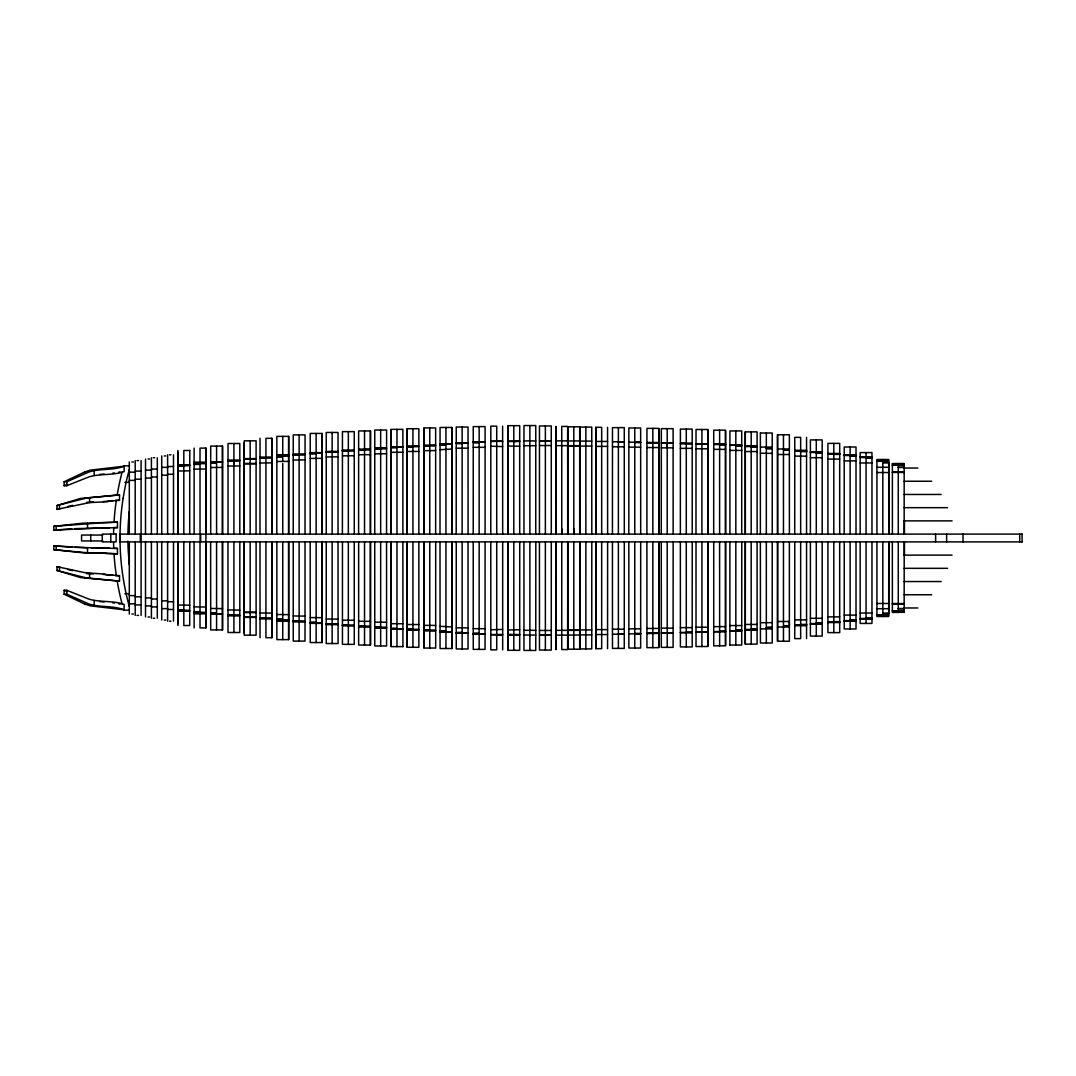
<?xml version="1.0" encoding="UTF-8"?>
<svg xmlns="http://www.w3.org/2000/svg" width="1076" height="1076" viewBox="0 0 1076 1076"><rect width="100%" height="100%" fill="white"/><g stroke="black" fill="none" stroke-linecap="round" stroke-linejoin="round"><path stroke-width="1.5" d="M194.124 463.702L200.015 463.702L200.015 462.68M216.585 613.791L222.45 613.791L210.694 613.724M233.909 465.989L233.909 460.689M250.157 613.064L250.17 612.096L244.265 612.096M529.863 635.257L529.863 636.346M561.753 528.76L561.753 534.1L561.753 426.446L567.644 426.446L567.684 534.1M573.804 528.733L573.804 534.1L573.804 426.809M667.214 447.858L667.214 443.016L661.498 443.003M364.535 449.607L370.346 449.553L358.644 449.553M523.972 440.999L529.863 440.783M882.831 614.88L876.94 614.961L888.722 614.961M233.909 615.311L239.746 615.311L228.018 615.243M250.157 616.938L256.007 616.938L244.265 616.857M380.662 448.571L386.513 448.517L374.771 448.571M429.754 445.612L435.565 445.572L423.863 445.612M760.45 628.895L766.408 628.895L766.421 627.456L772.218 627.348M342.45 450.683L348.342 450.629M396.977 628.841L402.774 628.841L391.086 628.841M113.572 533.588L113.639 530.629A257.029 257.029 0 0 1 113.747 527.684L117.445 527.603L117.445 522.196L100.969 522.775M789.354 626.192L783.476 626.205L789.354 626.205L789.354 621.444M513.79 441.523L519.654 441.321L507.912 441.523M440.057 444.455L451.839 443.742L440.057 443.742M490.831 441.469L502.613 441.227L490.831 441.173M129.308 511.194L128.434 521.47A253.506 253.506 0 0 0 127.923 533.83M123.135 498.228L122.691 501.174A262.517 262.517 0 0 0 121.561 510.011A259.141 259.141 0 0 0 120.525 521.793A257.029 257.029 0 0 0 120.122 530.629L120.055 533.588A245.53 245.53 0 0 0 120.055 542.425L120.122 545.371A257.029 257.029 0 0 0 120.525 554.207A259.141 259.141 0 0 0 121.561 565.989A262.517 262.517 0 0 0 122.691 574.826L123.135 577.772A256.814 256.814 0 0 0 124.681 586.608L125.26 589.554A275.187 275.187 0 0 0 127.21 598.39L129.308 606.622M129.308 469.378L127.21 477.61A275.187 275.187 0 0 0 125.26 486.446L124.681 489.392A256.814 256.814 0 0 0 123.135 498.309M124.13 466.204C113.007 470.602 100.391 468.329 89.093 471.947L66.793 481.779L64.143 481.779L64.143 485.72L66.793 485.72L89.093 476.816C100.445 473.48 112.913 475.619 124.13 471.611L124.13 466.204L89.994 470.185A83.134 13.463 0 0 1 84.843 471.839M64.143 481.779L84.991 471.853M64.143 485.72L67.115 484.429M103.027 501.577L119.503 500.3L119.503 494.893L88.286 497.892M107.909 501.685L89.564 502.6L56.988 509.338L56.988 505.518L80.364 498.47L119.503 494.893M56.988 505.518L84.479 498.524M56.988 509.338L60.108 508.545M67.896 506.54L72.576 505.343M112.63 473.225L114.527 472.969M117.445 522.196L83.309 523.151L53.8 526.325L53.8 530.105L99.584 528.074M507.912 629.985L519.695 629.769M112.832 500.811L108.03 501.268M53.8 526.325L99.584 522.976M451.839 449.001L440.057 449.728M99.624 474.435L104.17 474.072M760.436 622.735L772.218 622.641M53.8 530.105L71.769 528.867M75.038 528.652L102.96 528.02M502.613 629.42L490.831 629.796M496.722 634.827L502.613 634.773L490.831 634.827M86.524 502.384L93.504 502.048M440.057 444.993L445.908 444.791L440.057 444.791M113.747 527.791L103.632 527.913M109.456 527.791L100.969 527.953M293.237 455.282L299.088 455.202L293.237 455.202M288.637 456.197L276.855 456.278M310.238 458.457L322.033 458.309M293.237 460.044L305.019 459.882M210.694 462.788L216.532 462.707L210.694 462.707M183.821 465.545L189.672 465.464L177.93 465.545M194.124 469.123L205.906 468.988M177.93 470.992L189.712 470.844M326.243 452.202L332.081 452.135L326.243 452.135M276.855 456.762L282.679 456.681L276.855 456.681M265.92 457.73L271.757 457.663L260.029 457.663M260.029 458.255L265.866 458.188L260.029 458.188M250.17 459.143L256.007 459.075L244.265 459.075M228.018 461.308L233.815 461.227L228.018 461.227M276.855 461.51L288.637 461.375M200.015 463.702L205.906 463.635M260.029 463.016L271.811 462.868M244.265 463.904L256.061 463.837M228.018 466.069L239.8 465.921M210.694 467.549L222.476 467.401M348.342 450.683L354.206 450.629L342.45 450.629M326.243 456.977L338.039 456.843M772.218 453.359L760.436 453.265M374.771 453.83L386.553 453.736M358.644 454.758L370.426 454.65M342.45 455.847L354.233 455.74M435.645 450.575L423.863 450.656M391.086 452.31L402.868 452.243M412.928 446.486L418.725 446.459L407.037 446.459M396.977 447.199L402.774 447.159L391.086 447.199M462.142 443.191L467.952 443.178L456.251 443.178M407.037 451.49L418.82 451.449M529.863 440.931L535.754 440.931M523.972 445.706L535.754 445.693M456.251 448.181L468.033 448.167M844.23 460.905L856.012 460.891M860.168 462.976L871.963 462.962M876.927 467.293L888.709 467.28M892.381 472.068L904.163 472.055M898.272 610.805L892.381 610.805L904.163 610.805M816.294 623.65L810.43 623.663L822.185 623.663M745.305 624.443L757.087 624.43M800.652 625.143L794.774 625.143L806.556 625.143M729.918 625.586L741.714 625.56M713.724 626.635L725.52 626.622M751.196 629.581L745.332 629.595L757.087 629.595M735.809 630.711L729.972 630.724L741.714 630.724M713.899 631.612L719.629 631.599M680.462 632.513L686.286 632.5M661.498 632.997L667.201 632.984M652.836 633.293L647.093 633.307L658.727 633.172L652.997 633.172M579.964 427.091L591.746 427.091L591.8 534.1M745.305 431.866L745.305 534.1L745.264 431.893L757.087 431.866L757.127 534.1M760.436 433.009L772.218 433.009L772.259 534.1M777.571 434.771L777.571 534.1L777.518 434.758L789.354 434.771L789.394 534.1M288.637 436.372L288.637 534.1L288.677 436.372L276.855 436.372L276.801 534.1M271.811 438.309L271.811 534.1L271.851 438.309L265.92 438.309L265.92 534.1M555.889 440.864L567.644 440.864M567.926 440.958L579.695 440.958M507.912 441.147L519.695 441.147M579.977 441.12L591.746 441.12M595.781 441.442L607.563 441.442M473.252 441.765L485.047 441.765M612.486 441.765L624.268 441.765M473.252 442.061L484.967 442.061L479.156 442.061M628.868 442.182L640.65 442.182M646.945 442.572L658.727 442.572M658.727 442.693L647.093 442.693L652.836 442.707M456.251 442.909L468.033 442.909M661.323 442.882L673.105 443.016M667.604 443.137L673.105 443.137M680.395 443.339L692.177 443.339M696.024 443.756L707.806 443.904M440.057 443.985L451.826 443.985M713.724 444.24L725.52 444.24M725.52 444.388L713.899 444.388L719.629 444.401M729.918 444.899L741.714 444.899M423.863 445.276L435.645 445.276M741.714 445.289L729.972 445.276L735.809 445.289M539.48 445.545L551.262 445.545M555.862 445.666L567.644 445.666M567.913 445.827L579.695 445.827M579.964 446.083L591.746 446.083M745.305 445.989L757.087 445.989M407.037 446.231L418.82 446.231M519.695 446.231L507.912 446.015M595.781 446.392L607.563 446.392M757.087 446.405L745.332 446.405L751.196 446.419M612.486 446.796L624.268 446.809M391.086 446.93L402.868 446.93M473.252 447.32L485.047 447.307M628.868 447.145L640.65 447.159M760.436 447.105L772.218 447.105M646.945 447.549L658.727 447.549M661.323 447.858L673.105 447.858M205.946 534.1L205.946 448.1L200.015 448.114L200.015 534.1M374.771 447.993L386.553 447.993M680.395 448.369L692.177 448.369M766.408 447.105L766.421 448.544L772.218 448.544M777.571 449.001L789.354 449.001M358.644 449.297L370.426 449.297M342.45 450.279L354.233 450.279M794.76 450.306L806.556 450.306M189.712 450.494L183.821 450.494L183.821 470.911M326.243 451.382L338.039 451.382M810.389 451.785L822.185 451.785M822.185 452.35L810.43 452.35L816.294 452.35M310.238 452.633L322.033 452.633M827.915 453.467L839.697 453.467M839.697 453.924L827.928 453.924L833.806 453.924M293.237 454.153L305.019 454.153M833.86 454.395L839.697 454.395M293.237 454.637L304.979 454.637L293.237 454.718M777.571 454.516L789.354 454.516M169.457 454.812L170.923 454.812M276.855 454.745L288.637 454.745M844.23 454.745L856.012 454.745M276.855 455.229L288.637 455.229M850.121 455.377L844.27 455.377L856.012 455.377M164.292 455.942L165.771 455.942M806.556 456.143L794.76 456.13M860.168 456.749L871.963 456.749M260.029 457.206L271.811 457.206M860.195 457.542L871.963 457.542M153.249 457.771L154.715 457.771M810.389 457.69L822.185 457.69M866.099 458.268L871.963 458.268M244.265 458.618L256.061 458.618M148.098 459.008L149.564 459.008M827.915 459.116L839.697 459.102M228.018 460.165L239.8 460.165M137.042 460.609L138.522 460.609M228.018 460.689L239.746 460.689L228.018 460.757M888.722 461.039L876.94 461.039L882.831 461.12M210.694 461.779L222.476 461.779M131.891 461.967L133.357 461.967M194.124 462.25L205.906 462.25M210.694 462.209L222.45 462.209L216.585 462.209M194.124 462.68L205.906 462.68M888.722 462.586L882.831 462.586L888.722 462.599L888.763 534.1L888.722 459.492L876.927 459.492L876.927 534.1M244.265 463.42L256.061 463.42M892.381 463.702L904.163 463.702M177.93 464.872L189.712 464.872M904.163 465.195L892.381 465.195L898.258 465.195M123.821 465.827L129.308 465.827M167.614 466.527L173.505 466.527M161.723 467.374L167.614 467.374M904.149 468.033L917.828 468.033M151.407 469.082L157.298 469.082M145.516 470.118L151.407 470.118M135.199 471.1L141.09 471.1M135.199 472.297L129.012 472.028M876.927 472.525L888.722 472.525M892.381 472.445L904.163 472.445M167.614 474.274L173.505 474.274M161.723 475.189L167.614 475.189M151.407 477.004L157.298 477.004M145.516 478.08L151.407 478.08M135.199 479.197L141.09 479.197M129.308 480.38L135.199 480.38M904.149 481.241L931.708 481.241M124.883 482.317L129.308 482.317M904.149 494.462L941.11 494.462M115.67 500.3L119.503 500.3M904.149 507.67L947.566 507.67M904.149 520.878L952.112 520.878M113.599 527.603L117.445 527.603M1022.173 534.1L120.041 534.1A198.374 177.432 -90 0 0 120.041 541.9L1022.173 541.9M102.758 535.054L81.574 535.054L81.574 540.946L102.758 540.946M102.96 553.104L83.309 552.849L53.8 549.675L53.8 545.895L87.506 547.778L87.506 552.782L96.934 552.97M113.599 548.397L117.445 548.397L117.445 553.804L105.973 553.373M53.8 549.675L87.506 552.782M904.149 555.122L952.112 555.122M103.027 574.423L119.503 575.7L119.503 581.107L80.364 577.53L56.988 570.482L56.988 566.662L84.479 572.607L105.018 574.14M904.149 568.33L947.566 568.33M56.988 570.482L84.479 577.476M115.67 575.7L119.503 575.7M904.149 581.538L941.11 581.538M84.991 604.147L64.143 594.221L64.143 590.294L66.793 590.294L89.093 599.184C100.458 602.479 112.913 600.395 124.13 604.403L124.13 609.796L89.994 605.815A83.134 13.463 0 0 0 84.843 604.161M124.883 593.683L129.308 593.683M64.143 594.221L66.793 594.221L89.093 604.053C100.391 607.671 113.007 605.398 124.13 609.796M904.149 594.759L931.708 594.759M129.308 595.62L135.199 595.62M135.199 596.803L141.09 596.803M145.516 597.92L151.407 597.92M151.407 599.009L157.298 599.009M161.723 600.825L167.614 600.825M167.614 601.726L173.505 601.726M876.927 603.475L888.722 603.475M135.199 603.703L129.012 603.972M892.381 603.555L904.163 603.555M135.199 604.914L141.09 604.914M145.516 605.882L151.407 605.882M151.407 606.918L157.298 606.918M904.149 607.967L917.828 607.967M161.723 608.626L167.614 608.626M167.614 609.473L173.505 609.473M123.821 610.173L129.308 610.173M177.93 611.128L189.712 611.128M194.124 612.298L205.906 612.365M904.163 612.298L892.381 612.432L892.327 541.9M244.265 612.58L256.061 612.58M194.124 613.32L205.906 613.32M210.694 613.293L216.532 613.293L210.694 613.212M888.722 613.414L882.831 613.414L888.709 613.401L888.763 541.9L888.722 616.508L876.927 616.508L876.927 541.9M194.124 613.764L205.906 613.764M131.891 614.033L133.357 614.033M210.694 614.221L222.476 614.221M228.018 614.773L233.815 614.773L228.018 614.692M137.042 615.391L138.522 615.391M228.018 615.835L239.8 615.835M148.098 616.992L149.564 616.992M244.265 617.382L256.061 617.382M260.029 617.812L265.866 617.812L260.029 617.745M153.249 618.229L154.715 618.229M260.029 618.27L271.757 618.337L260.029 618.337M810.389 618.31L822.185 618.31M860.195 618.458L871.963 618.458M260.029 618.794L271.811 618.794M276.855 619.319L282.679 619.319L276.855 619.251M860.168 619.251L871.963 619.251M276.855 619.722L288.637 619.803M164.292 620.058L165.771 620.058M794.76 619.87L806.556 619.857M276.855 620.771L288.637 620.771M844.27 620.623L856.012 620.623M293.237 620.798L299.088 620.798L293.237 620.717M169.457 621.188L170.923 621.188M276.855 621.255L288.637 621.255M293.237 621.282L304.979 621.363L299.128 621.282M789.354 621.484L777.571 621.484M844.23 621.255L856.012 621.255M833.86 621.619L839.697 621.619M293.237 621.847L305.019 621.847M839.697 622.076L827.928 622.076L833.806 622.076M827.915 622.533L839.697 622.533M310.238 622.843L322.006 622.923L316.129 622.843M310.238 623.367L322.033 623.367M326.243 623.865L332.081 623.865L326.243 623.798M326.243 624.268L337.999 624.268L332.134 624.201M810.389 624.215L822.185 624.215M326.243 624.618L338.039 624.618M342.45 625.385L354.206 625.385L348.342 625.385M342.45 625.721L354.233 625.721M794.76 625.694L806.556 625.694M358.644 626.716L370.426 626.716M777.571 626.999L789.354 626.999M696.024 627.214L707.806 627.214M374.771 627.483L386.513 627.483L380.662 627.483M766.421 627.456L772.218 627.456M680.395 627.631L692.177 627.631M205.946 541.9L205.946 627.9L200.015 627.9L200.015 541.9M374.771 628.007L386.553 628.007M661.323 628.142L673.092 628.142M646.945 628.451L658.727 628.451M391.086 629.07L402.868 629.07M628.868 628.855L640.65 628.841M766.408 628.895L772.218 628.895M612.486 629.204L624.268 629.191M595.781 629.608L607.55 629.608M407.037 629.769L418.82 629.769M579.964 629.917L591.746 629.917M567.913 630.173L579.695 630.173M745.305 630.025L757.087 630.025M423.863 630.428L435.565 630.428L429.754 630.388M555.862 630.334L567.644 630.334M539.48 630.455L551.262 630.455M423.863 630.724L435.645 630.724M729.918 631.101L741.714 631.101M440.057 631.222L445.908 631.222L440.057 631.007M440.057 631.545L451.839 632.258L440.057 632.258M713.724 631.76L725.52 631.612M440.057 632.015L451.826 632.015M707.806 632.083L696.199 632.096L707.806 632.244M680.395 632.661L692.177 632.661M456.251 632.822L467.952 632.822L462.142 632.809M667.604 632.863L673.105 632.863M456.251 633.091L468.033 633.091M661.323 633.118L673.105 632.997M473.252 633.414L479.129 633.414L473.252 633.401M646.945 633.428L658.727 633.428M473.252 633.939L484.967 633.939M628.868 633.818L640.65 633.818M473.252 634.248L485.047 634.248M612.486 634.235L624.268 634.235M490.831 634.531L502.6 634.477M595.781 634.558L607.563 634.558M507.912 634.853L519.695 634.853M579.964 634.88L591.746 634.88M555.862 635.136L567.644 635.136M567.913 635.042L579.695 635.042M271.811 637.691L271.811 541.9L271.851 637.691L265.92 637.691L265.92 541.9M288.637 639.615L288.637 541.9L288.677 639.628L276.855 639.615L276.855 541.9M777.571 641.242L777.571 541.9L777.518 641.242L789.354 641.242L789.354 541.9M745.305 644.12L745.305 541.9L745.264 644.134L757.087 644.12L757.087 541.9M729.918 645.049L741.714 645.049L741.754 541.9M402.868 646.622L391.086 646.622L391.086 541.9L391.045 646.205M579.964 648.922L591.746 648.922L591.8 541.9M686.286 443.5L680.435 443.487L692.177 443.648L686.434 443.648M696.199 443.904L707.806 444.065L702.077 444.065M490.831 446.204L502.613 446.58M696.024 448.786L707.806 448.786M713.724 449.365L725.52 449.378M729.918 450.414L741.714 450.44M745.305 451.557L757.087 451.57M904.163 603.945L892.381 603.932M876.927 608.707L888.709 608.72M860.168 613.024L871.963 613.038M844.23 615.095L856.012 615.109M827.915 616.884L839.697 616.898M456.251 627.819L468.033 627.846M473.252 628.68L485.047 628.693M523.972 630.294L535.754 630.307M402.868 623.757L391.086 623.69M407.037 624.51L418.82 624.551M423.863 625.344L435.645 625.425M535.754 635.069L523.972 635.001M342.45 620.153L354.233 620.26M358.644 621.255L370.426 621.35M374.771 622.17L386.553 622.264M338.039 619.157L326.243 619.023M96.934 547.899L75.038 547.361M205.906 607.025L194.124 606.877M222.476 608.599L210.694 608.451M250.17 612.096L256.061 612.163M271.811 613.132L260.029 612.984M276.855 614.49L288.637 614.638M322.033 617.691L310.238 617.557M91.447 547.926L117.445 548.397M189.712 605.169L177.93 605.021M228.018 609.931L239.8 610.079M305.019 616.118L293.237 615.956M97.499 548.007L109.456 548.222M766.421 448.544L772.218 448.652M97.499 553.158L105.852 553.185M103.632 553.306L117.445 553.804M440.057 626.272L451.839 626.972M93.504 573.952L86.524 573.616M88.286 578.108L119.503 581.107M496.722 441.173L502.6 441.523M53.8 545.895L71.769 547.133M105.69 574.584L112.832 575.189M99.624 601.578L104.17 601.941M112.63 602.775L114.527 603.031M56.988 566.662L60.108 567.455M67.896 569.46L72.576 570.657M64.143 590.294L67.115 591.571M129.308 564.806L128.219 550.831A253.506 253.506 0 0 1 127.909 541.093M113.572 542.425L113.639 545.371A257.029 257.029 0 0 0 113.747 548.316M250.157 462.949L250.17 463.904M1022.079 534.1L1022.079 541.9M1019.725 534.1L1019.725 541.9M963.02 534.1L963.02 541.9M946.638 534.1L946.665 541.9M935.636 534.1L935.636 541.9M904.432 520.878L904.432 534.1M904.432 541.9L904.432 555.122M904.163 534.1L904.163 463.568L892.381 463.568L892.381 534.1M904.203 541.9L904.163 612.432M898.272 463.568L898.272 534.1M898.272 541.9L898.272 612.432M882.831 459.492L882.831 534.1M882.831 541.9L882.831 616.508M871.963 534.1L871.963 452.579L860.168 452.579L860.168 534.1M871.963 541.9L871.963 623.434L860.168 623.434L860.168 541.9M866.059 452.579L866.059 534.1M866.059 541.9L866.059 623.434M856.012 534.1L856.012 447.011L844.23 447.011L844.189 534.1M856.012 541.9L856.012 628.976L844.23 628.976L844.23 541.9M850.121 447.011L850.121 534.1M850.121 541.9L850.121 628.976M839.697 534.1L839.697 443.379L827.915 443.379L827.915 534.1M839.697 541.9L839.697 632.607L827.915 632.607L827.915 541.9M833.806 443.379L833.806 534.1M833.806 541.9L833.806 632.607M822.185 534.1L822.185 439.909L810.389 439.909L810.389 534.1M822.185 541.9L822.185 636.091L810.389 636.091L810.389 541.9M816.294 439.909L816.294 534.1M816.294 541.9L816.294 636.091M806.556 437.354L806.556 534.1M806.556 541.9L806.556 638.633M800.652 534.1L800.652 437.354L794.76 437.354L794.72 534.1M800.652 541.9L800.652 638.619L794.76 638.633L794.76 541.9M783.462 434.771L783.462 534.1M783.462 541.9L783.462 641.242M772.218 541.9L772.218 643.004L760.436 643.004L760.382 541.9M766.327 433.009L766.327 534.1M766.327 541.9L766.327 621.726M766.327 622.748L766.327 643.004M760.382 433.009L760.382 534.1M751.196 431.866L751.196 534.1M751.196 541.9L751.196 644.12M741.714 534.1L741.714 430.951L729.918 430.951L729.918 534.1M735.823 430.951L735.823 534.1M735.823 541.9L735.823 645.049M729.878 541.9L729.878 645.049M725.56 430.696L725.56 534.1M725.56 541.9L725.56 645.318M725.52 534.1L725.52 430.171L713.724 430.171L713.684 534.1M725.52 541.9L725.52 645.829L713.724 645.829L713.724 541.9M719.629 430.171L719.629 449.365M719.629 450.387L719.615 534.1M719.615 541.9L719.629 645.829M707.86 429.943L707.86 534.1L707.806 429.485L696.024 429.485L695.984 534.1M707.86 646.057L707.86 541.9L707.806 646.515L696.024 646.515L696.024 541.9M701.915 429.485L701.915 534.1M701.915 541.9L701.915 646.515M692.231 534.1L692.177 429.082L680.395 429.082L680.355 534.1M692.231 541.9L692.177 646.932L680.395 646.932L680.355 541.9M686.286 429.082L686.286 534.1M686.286 541.9L686.286 646.932M673.146 534.1L673.105 428.651L661.323 428.651L661.269 534.1M673.146 541.9L673.105 647.362L661.323 647.362L661.269 541.9M667.214 428.651L667.214 534.1M667.214 541.9L667.214 647.362M658.768 428.598L658.768 534.1L658.727 428.369L646.945 428.369L646.905 534.1M658.768 647.402L658.768 541.9L658.727 647.658L646.945 647.658L646.905 541.9M652.836 428.369L652.836 534.1M652.836 541.9L652.836 647.658M640.691 534.1L640.65 427.979L628.868 427.979L628.814 534.1M640.691 541.9L640.65 648.034L628.868 648.034L628.814 541.9M634.759 427.979L634.759 447.159M634.759 447.535L634.759 534.1M634.759 541.9L634.759 648.034M624.309 534.1L624.268 427.616L612.486 427.616L612.432 534.1M624.309 541.9L624.268 648.398L612.486 648.398L612.432 541.9M618.377 427.616L618.377 534.1M618.377 541.9L618.377 648.398M607.563 427.333L607.617 534.1M607.617 541.9L607.563 648.667M601.672 534.1L601.672 427.333L595.781 427.333L595.781 534.1M601.672 541.9L601.672 648.667L595.781 648.667L595.781 541.9M595.741 427.333L595.741 534.1M595.741 541.9L595.741 648.667M585.855 427.078L585.855 534.1M585.855 541.9L585.855 648.922M579.924 427.078L579.924 534.1M579.924 541.9L579.924 648.936M579.695 534.1L579.695 426.809L567.913 426.809L567.913 534.1M579.749 541.9L579.695 649.191L567.913 649.191L567.872 541.9M573.804 541.9L573.804 649.191M567.684 541.9L567.644 649.554L561.753 649.554L561.753 541.9M551.302 534.1L551.262 425.948L539.48 425.948L539.439 534.1M551.302 541.9L551.262 650.052L539.48 650.052L539.439 541.9M545.371 425.948L545.371 534.1M545.371 541.9L545.371 650.052M535.754 534.1L535.754 425.558L523.972 425.558L523.972 534.1M535.808 541.9L535.754 650.442L523.972 650.442L523.931 541.9M529.863 425.558L529.863 534.1M529.863 541.9L529.863 650.442M519.695 534.1L519.695 425.666L507.912 425.666L507.912 534.1L507.859 425.988M519.735 541.9L519.695 650.321L507.912 650.321L507.912 541.9L507.859 650.012M513.803 425.666L513.803 534.1M513.803 541.9L513.803 650.321M502.613 426.136L502.667 534.1M502.667 541.9L502.667 649.864M496.722 534.1L496.722 426.136L490.831 426.136L490.79 534.1M496.722 541.9L496.722 649.864L490.831 649.864L490.79 541.9M485.088 534.1L485.088 426.607L473.252 426.621L473.211 534.1M485.088 541.9L485.047 649.393L473.252 649.393L473.211 541.9M479.143 426.621L479.143 534.1M479.143 541.9L479.143 649.393M468.073 534.1L468.033 427.037L456.251 427.037L456.197 534.1M468.033 541.9L468.033 648.962L456.251 648.962L456.251 541.9M462.142 427.037L462.142 534.1M462.142 541.9L462.142 648.962M451.88 427.481L451.88 534.1M451.88 541.9L451.88 648.519M451.839 534.1L451.839 427.468L440.057 427.468L440.003 534.1M451.839 541.9L451.839 648.519L440.057 648.519L440.003 541.9M445.948 427.468L445.948 534.1M445.948 541.9L445.948 648.519M435.645 534.1L435.645 427.939L423.863 427.939L423.863 534.1L423.81 428.369M435.686 541.9L435.686 648.048L423.863 648.048L423.863 541.9L423.81 647.644M429.754 427.939L429.754 534.1M429.754 541.9L429.754 648.048M418.86 534.1L418.86 428.719L407.037 428.719L407.037 534.1L406.984 429.19M418.86 541.9L418.86 647.295L407.037 647.268L407.037 541.9L406.984 646.81M412.928 428.719L412.928 451.476M412.928 452.794L412.928 534.1M412.928 541.9L412.928 623.502M412.928 624.537L412.928 647.254M402.868 534.1L402.868 429.364L391.086 429.364L391.086 534.1L391.045 429.795M402.868 541.9L402.922 646.649M396.977 429.364L396.977 534.1M396.977 541.9L396.977 646.622M386.553 534.1L386.593 430.023L374.771 430.037L374.73 534.1M386.553 541.9L386.593 645.977L374.771 645.963L374.73 541.9M380.662 430.037L380.662 534.1M380.662 541.9L380.662 621.847M380.662 622.224L380.662 645.963M370.467 430.938L370.467 534.1M370.467 541.9L370.467 645.049M370.426 534.1L370.426 430.938L358.644 430.938L358.59 534.1M370.426 541.9L370.426 645.049L358.644 645.049L358.644 541.9M364.535 430.938L364.535 454.704M364.535 455.82L364.535 534.1M364.535 541.9L364.535 619.87M364.535 621.296L364.535 645.049M354.273 534.1L354.233 431.637L342.45 431.637L342.397 534.1M354.233 541.9L354.273 644.363L342.45 644.363L342.45 541.9M348.342 431.637L348.342 534.1M348.342 541.9L348.342 644.363M338.039 534.1L338.039 432.458L326.243 432.458L326.243 534.1M338.039 541.9L338.079 643.542L326.243 643.542L326.243 541.9M332.134 432.458L332.134 456.91M332.134 458.295L332.134 534.1M332.134 541.9L332.134 643.542M322.074 433.453L322.074 534.1M322.074 541.9L322.074 642.547M322.033 534.1L322.033 433.44L310.238 433.44L310.197 534.1M322.033 541.9L322.033 642.547L310.238 642.547L310.197 541.9M316.129 433.44L316.129 458.376M316.129 458.887L316.129 534.1M316.129 541.9L316.129 642.547M305.019 534.1L305.059 434.906L293.237 434.906L293.237 534.1M305.019 541.9L305.019 641.094L293.237 641.094L293.237 541.9M299.128 434.906L299.128 534.1M299.128 541.9L299.128 641.094M282.746 436.372L282.746 461.443M282.746 463.46L282.746 534.1M282.746 541.9L282.746 639.615M260.029 438.309L259.988 534.1M259.988 541.9L260.029 637.691M256.061 534.1L256.101 440.837L244.265 440.837L244.265 534.1L244.225 442.761M256.101 541.9L256.101 635.163L244.265 635.163L244.265 541.9L244.225 633.253M250.157 440.837L250.157 534.1M250.157 541.9L250.157 635.163M239.8 534.1L239.8 443.514L228.018 443.514L228.018 534.1M239.84 541.9L239.8 632.5L228.018 632.5L227.964 541.9M233.909 443.514L233.909 465.518M233.909 466.997L233.909 534.1M233.909 541.9L233.909 609.003M233.909 610.011L233.909 632.5M222.517 446.083L222.517 534.1M222.517 541.9L222.517 629.931M222.476 534.1L222.476 446.083L210.694 446.083L210.694 534.1M222.476 541.9L222.476 629.931L210.694 629.931L210.64 541.9M216.585 446.083L216.585 534.1M216.585 541.9L216.585 629.931M205.906 448.114L205.906 627.9M200.647 534.1L200.647 541.9M200.203 534.1L200.203 541.9M194.124 448.114L194.124 534.1M194.07 541.9L194.124 627.9M189.753 450.481L189.712 534.1M189.753 541.9L189.712 625.519L183.821 625.519L183.821 541.9M183.821 471.57L183.821 534.1M177.93 450.494L177.93 534.1L177.876 452.337M177.93 625.519L177.93 541.9L177.876 623.676M173.505 454.812L173.505 534.1M173.505 541.9L173.505 621.188M167.614 454.812L167.614 534.1M167.614 541.9L167.614 621.188M161.723 455.942L161.723 534.1M161.723 541.9L161.723 620.058M157.298 457.798L157.298 534.1M157.298 541.9L157.298 618.202M151.407 457.798L151.407 534.1M151.407 541.9L151.407 618.202M145.516 459.022L145.516 534.1M145.516 541.9L145.516 616.978M141.09 460.595L141.09 615.405M140.297 534.1L140.297 541.9M135.199 460.595L135.199 534.1M135.199 541.9L135.199 615.405M129.308 461.981L129.308 534.1M129.308 541.9L129.308 614.019M110.801 534.1L110.801 541.9M94.177 470.481L94.177 475.484M94.177 600.516L94.177 605.519M90.707 535.054L90.707 540.946M89.564 497.596L89.564 502.6M89.564 573.4L89.564 578.404M87.506 523.218L87.506 528.222M66.793 481.779L66.793 485.72M66.793 590.294L66.793 594.221M59.436 505.518L59.436 509.338M59.436 566.662L59.436 570.482M56.167 526.325L56.167 530.105M56.167 545.895L56.167 549.675M122.207 604.282A282.988 282.988 0 0 1 120.727 598.39A275.187 275.187 0 0 1 118.777 589.554L118.199 586.608A256.814 256.814 0 0 1 117.136 580.717M117.136 495.363A256.814 256.814 0 0 1 118.199 489.472L118.777 486.446A275.187 275.187 0 0 1 120.727 477.61A282.988 282.988 0 0 1 122.207 471.718M116.208 574.826A262.517 262.517 0 0 1 115.078 565.989A259.155 259.155 0 0 1 114.043 554.207M114.043 521.793A259.155 259.155 0 0 1 115.078 510.011A262.517 262.517 0 0 1 116.208 501.174M118.696 603.77A20.821 3.067 0 0 1 120.014 604.214M120.014 471.786A20.821 3.067 0 0 1 118.696 472.23M84.197 577.489A41.803 4.25 0.2 0 1 88.057 578.121M88.057 497.879A41.803 4.25 -0.2 0 1 84.197 498.511M316.129 453.077L310.238 453.157L322.006 453.077L316.129 453.157M510.172 634.437L507.912 634.719L519.654 634.679L510.172 634.437M316.088 453.601L310.238 453.682L316.088 453.601M199.975 464.294L194.124 464.375L199.975 464.294M183.781 466.15L177.93 466.231L183.781 466.15M348.274 451.019L342.45 451.073L348.274 451.019M337.999 451.732L326.243 451.799L337.999 451.732M380.581 449.015L374.771 449.069L380.581 449.015M364.455 449.929L358.644 449.983L364.455 449.929M545.371 635.203L539.48 635.257L551.262 635.257L545.371 635.203M429.674 445.881L423.863 445.908L429.674 445.881M396.923 447.522L391.086 447.562L396.923 447.522M412.834 446.715L407.037 446.742L412.834 446.715M462.061 443.433L456.251 443.46L462.061 443.433M479.129 442.586L473.252 442.599L479.129 442.586M757.087 629.137L751.236 629.151L757.087 629.151M579.493 630.294L567.913 630.321L579.493 630.294M741.714 630.28L735.863 630.294L741.714 630.294M725.52 631.343L719.736 631.356L725.52 631.356M707.806 631.921L702.077 631.935L707.806 631.935M692.177 632.352L686.434 632.352L692.177 632.352M640.65 633.562L634.934 633.576L640.65 633.576M624.268 633.925L618.444 633.939L624.268 633.939M551.262 440.743L539.48 440.743L551.262 440.824M624.268 442.061L618.444 442.061L624.268 442.075M640.65 442.424L634.934 442.424L640.65 442.438M658.727 442.828L652.997 442.828L658.727 442.828M725.52 444.644L719.736 444.644L725.52 444.657M579.493 445.706L567.913 445.706L579.493 445.706M741.714 445.706L735.863 445.706L741.714 445.72M757.087 446.849L751.236 446.849L757.087 446.863M789.354 449.795L783.476 449.795L789.354 449.808M806.556 450.857L794.774 450.857L806.556 450.857M806.556 451.422L800.692 451.422L806.556 451.422M822.185 452.969L816.321 452.969L822.185 452.969M856.012 456.184L850.148 456.184L856.012 456.184M904.163 467.361L898.272 467.361L904.163 467.361M116.127 534.1L102.26 534.1L102.26 541.9L116.127 541.9L116.127 534.1M904.163 608.639L898.272 608.639L904.163 608.639M183.781 609.85L177.93 609.85L183.781 609.85M183.821 610.455L177.93 610.455L189.672 610.536L183.821 610.455M199.975 611.706L194.124 611.706L199.975 611.706M871.963 617.732L866.099 617.732L871.963 617.732M856.012 619.816L850.148 619.816L856.012 619.816M316.088 622.399L310.238 622.399L316.088 622.399M822.185 623.031L816.321 623.031L822.185 623.031M806.556 624.578L800.692 624.578L806.556 624.578M348.274 624.981L342.45 624.981L348.274 624.981M364.455 626.071L358.644 626.071L364.455 626.071M364.535 626.407L358.644 626.407L370.346 626.461L364.535 626.461M380.581 626.985L374.771 626.985L380.581 626.985M396.923 628.478L391.086 628.478L396.923 628.478M412.834 629.285L407.037 629.285L412.834 629.285M412.928 629.514L407.037 629.514L418.725 629.541L412.928 629.514M429.674 630.119L423.863 630.119L429.674 630.119M462.061 632.567L456.251 632.567L462.061 632.567M555.862 534.1L555.862 426.446L555.821 534.1M555.862 649.554L555.862 541.9L555.821 649.554"/></g></svg>
